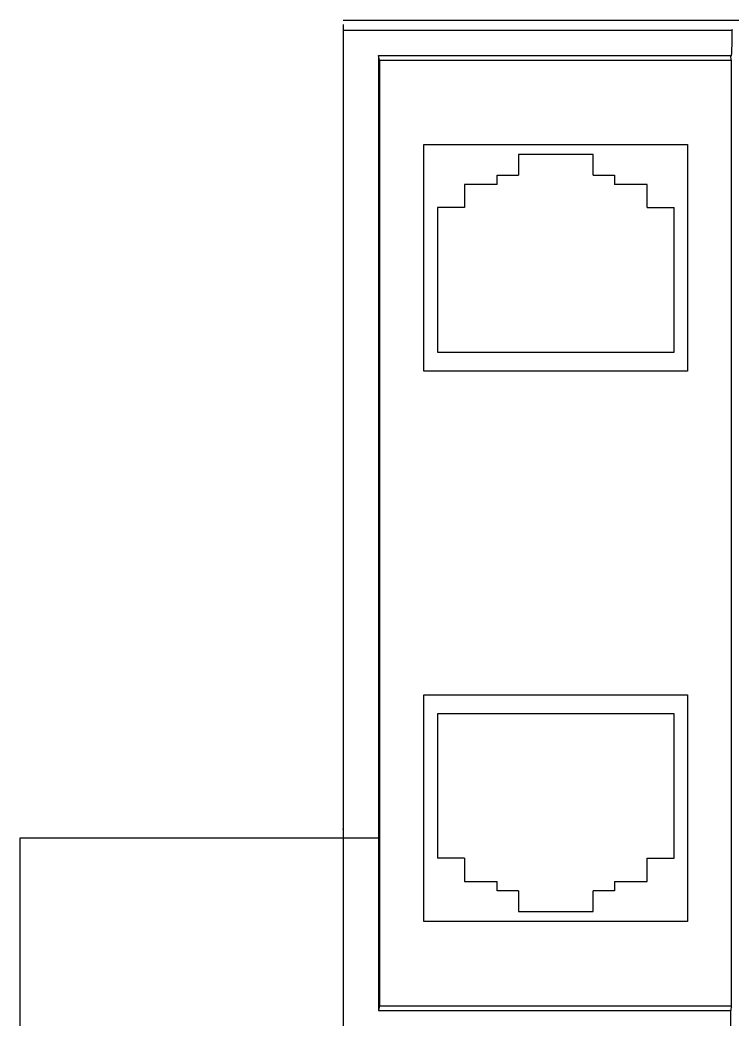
# Model space of a CAD drawing. Extents: x -2333 to 4564, y -5034 to 5704.
# Drawn here: x 2893.4 to 3029.5, y 2306 to 2497.1 of the extents above; entities that cross this region are included whole.
import ezdxf

# ---------------------------------------------------------------- set-up
doc = ezdxf.new("R2010")
doc.units = 0
doc.header["$LTSCALE"] = 10
doc.header["$MEASUREMENT"] = 0
doc.layers.get('0').update_dxf_attribs({"linetype": 'CONTINUOUS'})
doc.layers.add('1', color=7, linetype='CONTINUOUS')
doc.layers.add('LEG', color=7, linetype='CONTINUOUS')

msp = doc.modelspace()

# ---------------------------------------------------------------- linework, layer by layer
at = {"color": 7, "linetype": 'Continuous'}
for p, q in [((2955.1494, 2497.07806), (3115.5294, 2497.07806)), ((3029.48242, 2495.07932), (2955.1494, 2495.07932)), ((2961.92029, 2490.31041), (3029.27749, 2490.31041)), ((2961.92029, 2490.31041), (2961.92029, 2307.82571)), ((2962.0828, 2489.40586), (2961.92029, 2490.31041)), ((3029.27749, 2490.31041), (3029.27749, 2490.37854)), ((3029.27749, 2490.37854), (3029.34492, 2490.37854)), ((3029.3181, 2489.40586), (3029.27749, 2490.31041)), ((2962.0828, 2489.40586), (3029.3181, 2489.40586)), ((2962.0828, 2489.40586), (2962.0828, 2308.73027)), ((3029.3181, 2489.40586), (3029.3181, 2308.73027)), ((2970.59709, 2473.26388), (3020.97873, 2473.26388)), ((2970.59709, 2430.01025), (2970.59709, 2473.26388)), ((3020.97873, 2473.26388), (3020.97873, 2430.01025)), ((3002.91591, 2471.38162), (2988.65991, 2471.38162)), ((2988.65991, 2471.38162), (2988.65991, 2467.46122)), ((3002.91591, 2467.46122), (3002.91591, 2471.38162)), ((2984.56131, 2467.46122), (2988.65991, 2467.46122)), ((2984.56131, 2465.67922), (2984.56131, 2467.46122)), ((3002.91591, 2467.46122), (3007.01451, 2467.46122)), ((3007.01451, 2467.46122), (3007.01451, 2465.67922)), ((2984.56131, 2465.67922), (2978.32431, 2465.67922)), ((2978.32431, 2465.67922), (2978.32431, 2461.22422)), ((3013.25151, 2465.67922), (3007.01451, 2465.67922)), ((3013.25151, 2461.22422), (3013.25151, 2465.67922)), ((2973.15651, 2461.22422), (2973.15651, 2433.60322)), ((2978.32431, 2461.22422), (2973.15651, 2461.22422)), ((3013.25151, 2461.22422), (3018.41931, 2461.22422)), ((3018.41931, 2433.60322), (3018.41931, 2461.22422)), ((2973.15651, 2433.60322), (3018.41931, 2433.60322)), ((3020.97873, 2430.01025), (2970.59709, 2430.01025)), ((2970.59709, 2368.12588), (3020.97873, 2368.12588)), ((2970.59709, 2324.87225), (2970.59709, 2368.12588)), ((3020.97873, 2368.12588), (3020.97873, 2324.87225)), ((3018.41931, 2364.5329), (2973.15651, 2364.5329)), ((2973.15651, 2364.5329), (2973.15651, 2336.9119)), ((3018.41931, 2336.9119), (3018.41931, 2364.5329)), ((2978.32431, 2336.9119), (2973.15651, 2336.9119)), ((2978.32431, 2336.9119), (2978.32431, 2332.4569)), ((3013.25151, 2336.9119), (3018.41931, 2336.9119)), ((3013.25151, 2332.4569), (3013.25151, 2336.9119)), ((2978.32431, 2332.4569), (2984.56131, 2332.4569)), ((2984.56131, 2330.6749), (2984.56131, 2332.4569)), ((3007.01451, 2332.4569), (3013.25151, 2332.4569)), ((3007.01451, 2332.4569), (3007.01451, 2330.6749)), ((2988.65991, 2330.6749), (2984.56131, 2330.6749)), ((2988.65991, 2330.6749), (2988.65991, 2326.7545)), ((3007.01451, 2330.6749), (3002.91591, 2330.6749)), ((3002.91591, 2326.7545), (3002.91591, 2330.6749)), ((2988.65991, 2326.7545), (3002.91591, 2326.7545)), ((3020.97873, 2324.87225), (2970.59709, 2324.87225)), ((2962.0828, 2308.73027), (2961.92029, 2307.82571)), ((2962.0828, 2308.73027), (3029.3181, 2308.73027)), ((3029.3181, 2308.73027), (3029.27749, 2307.82571)), ((2961.92029, 2307.82571), (3029.27749, 2307.82571)), ((3029.27749, 2067.53587), (3029.27749, 2307.82571))]:
    msp.add_line(p, q, dxfattribs=at)
for points in [[(3029.48588, 2495.292), (3029.46966, 2494.34027), (3029.45306, 2493.48308), (3029.43612, 2492.72185), (3029.41886, 2492.05801), (3029.40132, 2491.49296), (3029.38356, 2491.02879), (3029.36563, 2490.66692), (3029.34757, 2490.40785), (3029.32942, 2490.25205), (3029.3112, 2490.20001)], [(3029.3112, 2490.20001), (3029.29995, 2490.21986), (3029.28871, 2490.27938), (3029.27749, 2490.37854)]]:
    msp.add_spline(points, degree=3, dxfattribs=at)
at = {"layer": '1', "color": 7, "linetype": 'Continuous'}
for p, q in [((2955.1494, 2496.24913), (2955.1494, 2342.5038)), ((2955.1494, 2342.5038), (2955.1494, 2060.84446))]:
    msp.add_line(p, q, dxfattribs=at)
at = {"layer": '1', "color": 7}
msp.add_point((2955.1494, 2342.5038), dxfattribs=at)
at = {"layer": 'LEG', "linetype": 'Continuous'}
for p, q in [((2955.1494, 2495.07932), (2955.1494, 2059.04387)), ((2893.37326, 2340.74746), (2893.37326, 2212.80824))]:
    msp.add_line(p, q, dxfattribs=at)
at = {"layer": 'LEG', "color": 0, "lineweight": -2}
msp.add_line((2962.0828, 2340.74746), (2893.37326, 2340.74746), dxfattribs=at)

doc.saveas('drawing.dxf')
